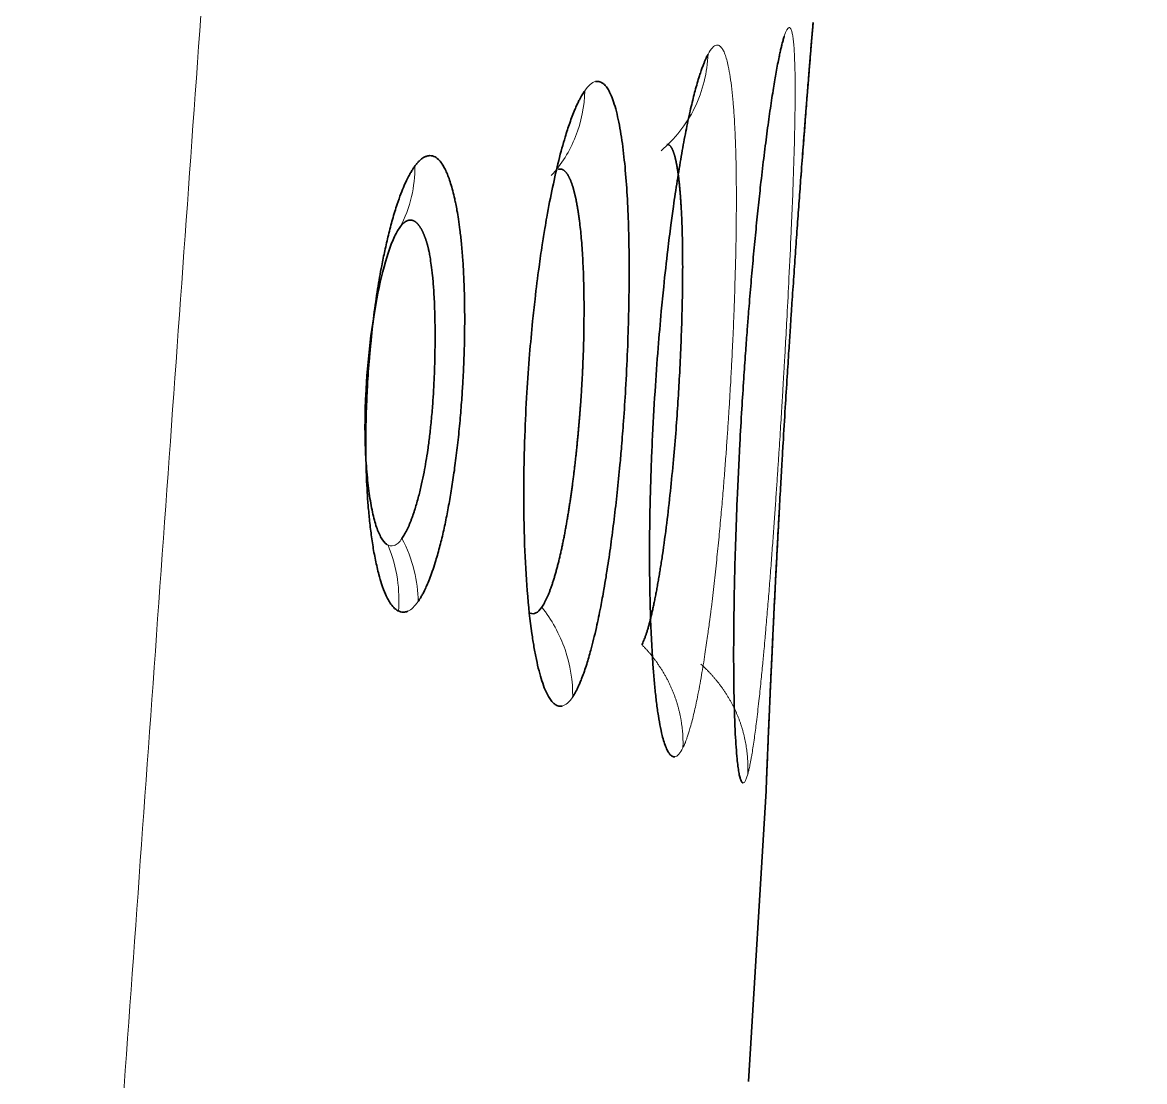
# Model space of a CAD drawing. Header units: inches. Extents: x -1096 to 3103, y -191 to 3207.
# Drawn here: x -28.622 to -24.657, y 1553.91 to 1557.653 of the extents above; entities that cross this region are included whole.
import ezdxf

# ---------------------------------------------------------------- set-up
doc = ezdxf.new("R2010")
doc.units = ezdxf.units.IN

msp = doc.modelspace()

# ---------------------------------------------------------------- linework, layer by layer
at = {"lineweight": 35}
for p, q in [((-25.828, 1557.6531), (-25.8304, 1557.6237)), ((-26.0567, 1553.9101), (-25.9939, 1554.9371))]:
    msp.add_line(p, q, dxfattribs=at)
at = {"lineweight": 13}
for points, knots in [([(-24.657, 1604.0575), (-24.6612, 1604.0019), (-24.6697, 1603.8898), (-24.6825, 1603.7202), (-24.6954, 1603.5479), (-24.7085, 1603.373), (-24.7217, 1603.1954), (-24.7351, 1603.0151), (-24.7487, 1602.8322), (-24.7624, 1602.6465), (-24.7762, 1602.4583), (-24.8033, 1602.0882), (-24.8495, 1601.4522), (-24.9046, 1600.6884), (-24.9558, 1599.9769), (-24.9972, 1599.4027), (-25.0386, 1598.8284), (-25.08, 1598.2541), (-25.1215, 1597.6798), (-25.2023, 1596.5586), (-25.3127, 1595.03), (-25.4425, 1593.2333), (-25.5422, 1591.8545), (-25.6116, 1590.8938), (-25.6605, 1590.2177), (-25.6991, 1589.6825), (-25.7378, 1589.1445), (-25.7775, 1588.5933), (-25.8181, 1588.029), (-25.8596, 1587.4515), (-25.9021, 1586.8608), (-25.9455, 1586.257), (-25.9898, 1585.64), (-26.035, 1585.0098), (-26.0812, 1584.3665), (-26.1283, 1583.71), (-26.1763, 1583.0403), (-26.2252, 1582.3575), (-26.2751, 1581.6615), (-26.3258, 1580.9523), (-26.3776, 1580.23), (-26.4302, 1579.4945), (-26.4838, 1578.7459), (-26.5383, 1577.9841), (-26.5937, 1577.2091), (-26.7064, 1575.6334), (-26.878, 1573.2344), (-27.1101, 1569.9896), (-27.348, 1566.6641), (-27.5918, 1563.2577), (-27.8414, 1559.7706), (-28.0968, 1556.2027), (-28.3581, 1552.554), (-28.6288, 1548.7766), (-28.9068, 1544.8982), (-29.1902, 1540.9465), (-29.4735, 1536.9971), (-29.7568, 1533.05), (-30.0401, 1529.1052), (-30.3233, 1525.1627), (-30.6065, 1521.2225), (-30.8896, 1517.2847), (-31.1726, 1513.3491), (-31.4555, 1509.4158), (-31.7384, 1505.4849), (-32.0211, 1501.5563), (-32.3037, 1497.6299), (-32.4922, 1495.0131), (-32.5863, 1493.7051)], [0, 0, 0, 0, 0.001515, 0.003053, 0.004616, 0.006203, 0.007814, 0.009449, 0.011108, 0.012791, 0.014499, 0.01623, 0.022857, 0.031796, 0.037001, 0.042205, 0.047411, 0.052616, 0.057822, 0.063029, 0.083104, 0.099391, 0.111888, 0.120596, 0.125515, 0.130273, 0.135149, 0.140145, 0.14526, 0.150494, 0.155847, 0.16132, 0.166912, 0.172623, 0.178453, 0.184403, 0.190472, 0.19666, 0.202967, 0.209394, 0.21594, 0.222605, 0.229389, 0.236293, 0.243316, 0.250458, 0.27913, 0.308534, 0.338669, 0.369537, 0.401135, 0.433466, 0.466528, 0.500322, 0.536151, 0.571959, 0.607745, 0.64351, 0.679254, 0.714977, 0.750679, 0.78636, 0.822019, 0.857658, 0.893275, 0.928871, 0.964446, 1, 1, 1, 1]), ([(-26.0589, 1554.9962), (-26.0585, 1554.9976), (-26.0577, 1555.0007), (-26.0563, 1555.0061), (-26.0548, 1555.0127), (-26.053, 1555.0206), (-26.051, 1555.0301), (-26.0488, 1555.0413), (-26.0463, 1555.0546), (-26.042, 1555.0803), (-26.0359, 1555.1205), (-26.0278, 1555.1825), (-26.02, 1555.2499), (-26.0126, 1555.3198), (-26.0065, 1555.3822), (-26.0017, 1555.4342), (-25.9981, 1555.4737), (-25.9959, 1555.4992), (-25.9928, 1555.5353), (-25.9884, 1555.587), (-25.9825, 1555.6603), (-25.9769, 1555.7326), (-25.9716, 1555.8031), (-25.9666, 1555.8713), (-25.962, 1555.9367), (-25.9576, 1555.9992), (-25.9537, 1556.0583), (-25.95, 1556.1139), (-25.9466, 1556.1659), (-25.9435, 1556.2141), (-25.9408, 1556.2585), (-25.9383, 1556.2989), (-25.9361, 1556.3353), (-25.9342, 1556.3677), (-25.9325, 1556.3961), (-25.9311, 1556.4206), (-25.9288, 1556.4588), (-25.9252, 1556.5236), (-25.9195, 1556.627), (-25.9125, 1556.762), (-25.9062, 1556.8956), (-25.9011, 1557.0164), (-25.8974, 1557.1163), (-25.8945, 1557.2114), (-25.8926, 1557.291), (-25.8917, 1557.3572), (-25.8913, 1557.4122), (-25.8917, 1557.4637), (-25.8927, 1557.5105), (-25.8944, 1557.5479), (-25.8964, 1557.5767), (-25.8988, 1557.598), (-25.9015, 1557.6138), (-25.9043, 1557.6243), (-25.9069, 1557.6304), (-25.9093, 1557.6335), (-25.9112, 1557.6348), (-25.9124, 1557.6349), (-25.9129, 1557.635)], [0, 0, 0, 0, 0.004872, 0.010579, 0.017122, 0.024499, 0.03271, 0.041755, 0.051631, 0.062336, 0.094597, 0.12323, 0.155284, 0.182579, 0.205128, 0.222917, 0.235918, 0.244119, 0.247515, 0.270238, 0.291929, 0.312578, 0.332172, 0.350704, 0.368185, 0.384628, 0.400043, 0.414437, 0.42781, 0.440165, 0.451502, 0.461823, 0.471127, 0.479417, 0.486691, 0.492953, 0.4982, 0.516118, 0.543024, 0.578966, 0.624011, 0.654396, 0.685503, 0.717305, 0.749775, 0.772781, 0.796809, 0.821872, 0.847992, 0.875186, 0.895515, 0.916054, 0.936799, 0.954886, 0.970252, 0.982896, 0.992814, 1, 1, 1, 1]), ([(-26.2879, 1555.0897), (-26.2871, 1555.0913), (-26.2854, 1555.095), (-26.2826, 1555.1013), (-26.2793, 1555.1092), (-26.2756, 1555.1189), (-26.2715, 1555.1307), (-26.2669, 1555.1449), (-26.2592, 1555.1708), (-26.249, 1555.2103), (-26.2357, 1555.2722), (-26.2229, 1555.3414), (-26.211, 1555.4149), (-26.2017, 1555.4786), (-26.1949, 1555.5289), (-26.1904, 1555.5634), (-26.1849, 1555.6079), (-26.1778, 1555.6681), (-26.1688, 1555.7513), (-26.1606, 1555.8328), (-26.1533, 1555.9116), (-26.1468, 1555.9871), (-26.141, 1556.0588), (-26.1358, 1556.1262), (-26.1314, 1556.189), (-26.1275, 1556.2471), (-26.1241, 1556.3002), (-26.1212, 1556.3482), (-26.1188, 1556.3911), (-26.1167, 1556.4289), (-26.1145, 1556.4728), (-26.1114, 1556.5362), (-26.1073, 1556.6322), (-26.1029, 1556.7605), (-26.1001, 1556.8876), (-26.099, 1557.0017), (-26.0992, 1557.0949), (-26.1007, 1557.1839), (-26.1033, 1557.2584), (-26.1067, 1557.3202), (-26.1104, 1557.3713), (-26.1151, 1557.4189), (-26.1208, 1557.4619), (-26.1269, 1557.4962), (-26.1332, 1557.5223), (-26.1394, 1557.5416), (-26.1458, 1557.5556), (-26.152, 1557.5648), (-26.1576, 1557.5699), (-26.1623, 1557.5723), (-26.1661, 1557.5731), (-26.1683, 1557.573), (-26.1693, 1557.573)], [0, 0, 0, 0, 0.005677, 0.012431, 0.020264, 0.029172, 0.039157, 0.050215, 0.062343, 0.094666, 0.123243, 0.158827, 0.188477, 0.212202, 0.229972, 0.241753, 0.247536, 0.274585, 0.300234, 0.324459, 0.347244, 0.368595, 0.388537, 0.407085, 0.424248, 0.440028, 0.454426, 0.467443, 0.479082, 0.489344, 0.498229, 0.51496, 0.541471, 0.577807, 0.624039, 0.654254, 0.685303, 0.717162, 0.749801, 0.772926, 0.797012, 0.822074, 0.848133, 0.875207, 0.895532, 0.916068, 0.936809, 0.954801, 0.970119, 0.982761, 0.992723, 1, 1, 1, 1]), ([(-26.1992, 1557.5412), (-26.2015, 1557.4769), (-26.2333, 1557.3457), (-26.3171, 1557.2402), (-26.3653, 1557.1995)], [0, 0, 0, 0, 0.504102, 1, 1, 1, 1]), ([(-26.6348, 1557.4116), (-26.636, 1557.357), (-26.6576, 1557.2461), (-26.7174, 1557.1512), (-26.7533, 1557.1116)], [0, 0, 0, 0, 0.501379, 1, 1, 1, 1]), ([(-27.2352, 1557.145), (-27.2349, 1557.1091), (-27.243, 1557.0332), (-27.2699, 1556.9625), (-27.2883, 1556.9286)], [0, 0, 0, 0, 0.475307, 1, 1, 1, 1]), ([(-27.2807, 1555.8296), (-27.2899, 1555.8161), (-27.2993, 1555.8078), (-27.3176, 1555.8011), (-27.3266, 1555.8027), (-27.3353, 1555.8092)], [0, 0, 0, 0, 0.5, 0.5, 1, 1, 1, 1]), ([(-27.2237, 1555.6064), (-27.224, 1555.6424), (-27.2334, 1555.7194), (-27.2617, 1555.7934), (-27.2807, 1555.8296)], [0, 0, 0, 0, 0.477106, 1, 1, 1, 1]), ([(-27.2932, 1555.5729), (-27.2902, 1555.6102), (-27.2926, 1555.6905), (-27.3141, 1555.7677), (-27.33, 1555.8056)], [0, 0, 0, 0, 0.47368, 1, 1, 1, 1]), ([(-26.6775, 1555.2698), (-26.6766, 1555.3249), (-26.6855, 1555.3823), (-26.7231, 1555.4912), (-26.7517, 1555.5426), (-26.787, 1555.5868)], [0, 0, 0, 0, 0.5, 0.5, 1, 1, 1, 1]), ([(-26.2879, 1555.0897), (-26.2878, 1555.0934), (-26.2876, 1555.1008), (-26.2876, 1555.112), (-26.2879, 1555.1232), (-26.2885, 1555.1345), (-26.2893, 1555.1458), (-26.2904, 1555.1572), (-26.2917, 1555.1685), (-26.2934, 1555.1798), (-26.2952, 1555.1912), (-26.2974, 1555.2025), (-26.2999, 1555.2138), (-26.3026, 1555.2251), (-26.3055, 1555.2363), (-26.3088, 1555.2474), (-26.3123, 1555.2585), (-26.3161, 1555.2695), (-26.3201, 1555.2805), (-26.3245, 1555.2913), (-26.3291, 1555.302), (-26.3339, 1555.3127), (-26.339, 1555.3232), (-26.3444, 1555.3336), (-26.35, 1555.3438), (-26.3558, 1555.3539), (-26.3618, 1555.3639), (-26.3681, 1555.3737), (-26.3746, 1555.3834), (-26.3812, 1555.3929), (-26.3881, 1555.4022), (-26.3952, 1555.4113), (-26.4024, 1555.4203), (-26.4098, 1555.429), (-26.4174, 1555.4376), (-26.4252, 1555.4459), (-26.4305, 1555.4513), (-26.4331, 1555.454)], [0, 0, 0, 0, 0.027905, 0.055941, 0.084098, 0.112368, 0.14074, 0.169207, 0.197757, 0.226383, 0.255076, 0.283826, 0.312624, 0.341464, 0.370336, 0.399232, 0.428147, 0.457072, 0.486003, 0.514932, 0.543857, 0.57277, 0.601666, 0.630538, 0.659379, 0.688181, 0.716937, 0.745638, 0.774275, 0.80284, 0.831323, 0.859716, 0.88801, 0.916194, 0.94426, 0.972198, 1, 1, 1, 1]), ([(-26.0589, 1554.9962), (-26.0587, 1554.9997), (-26.0584, 1555.0067), (-26.0583, 1555.0173), (-26.0584, 1555.028), (-26.0587, 1555.0386), (-26.0593, 1555.0493), (-26.0601, 1555.0601), (-26.0612, 1555.0708), (-26.0625, 1555.0816), (-26.064, 1555.0924), (-26.0658, 1555.1031), (-26.0678, 1555.1139), (-26.0701, 1555.1246), (-26.0726, 1555.1353), (-26.0754, 1555.146), (-26.0784, 1555.1566), (-26.0816, 1555.1671), (-26.0851, 1555.1776), (-26.0888, 1555.188), (-26.0928, 1555.1983), (-26.097, 1555.2086), (-26.1015, 1555.2187), (-26.1062, 1555.2287), (-26.1111, 1555.2387), (-26.1163, 1555.2485), (-26.1217, 1555.2582), (-26.1273, 1555.2677), (-26.1331, 1555.2771), (-26.1391, 1555.2864), (-26.1452, 1555.2956), (-26.1516, 1555.3046), (-26.1582, 1555.3134), (-26.1649, 1555.3221), (-26.1718, 1555.3306), (-26.1789, 1555.3389), (-26.1861, 1555.3471), (-26.1935, 1555.3551), (-26.201, 1555.3629), (-26.2086, 1555.3704), (-26.2164, 1555.3778), (-26.2217, 1555.3826), (-26.2244, 1555.385)], [0, 0, 0, 0, 0.024309, 0.048737, 0.073277, 0.097921, 0.122662, 0.147492, 0.172405, 0.197393, 0.222448, 0.247563, 0.272731, 0.297944, 0.323197, 0.348483, 0.373794, 0.399127, 0.424474, 0.449831, 0.475193, 0.500556, 0.525915, 0.551268, 0.576611, 0.601938, 0.627244, 0.652524, 0.677773, 0.702983, 0.728149, 0.753263, 0.778319, 0.80331, 0.828228, 0.853067, 0.877817, 0.902473, 0.927027, 0.951471, 0.975797, 1, 1, 1, 1])]:
    msp.add_open_spline(points, degree=3, knots=knots, dxfattribs=at)
at = {"lineweight": 35}
for points, knots in [([(-25.8712, 1557.1064), (-25.8709, 1557.1097), (-25.8682, 1557.1466), (-25.863, 1557.2152), (-25.8567, 1557.2966), (-25.8514, 1557.3644), (-25.8469, 1557.421), (-25.8427, 1557.4739), (-25.8388, 1557.5223), (-25.8357, 1557.561), (-25.8332, 1557.5909), (-25.8314, 1557.6131), (-25.83, 1557.6297), (-25.8291, 1557.6409), (-25.8285, 1557.6476), (-25.8282, 1557.6511), (-25.8281, 1557.6526), (-25.8281, 1557.653), (-25.828, 1557.6531)], [0, 0, 0, 0, 0.009648, 0.109729, 0.211715, 0.284115, 0.359772, 0.438728, 0.521049, 0.606793, 0.670847, 0.735553, 0.800894, 0.857989, 0.906456, 0.946289, 0.977476, 1, 1, 1, 1]), ([(-25.8304, 1557.6237), (-25.8306, 1557.6221), (-25.8308, 1557.6186), (-25.8314, 1557.6124), (-25.832, 1557.6046), (-25.8328, 1557.5949), (-25.8338, 1557.5829), (-25.835, 1557.5683), (-25.8372, 1557.5417), (-25.8406, 1557.5008), (-25.8455, 1557.4395), (-25.851, 1557.3699), (-25.8573, 1557.2899), (-25.8641, 1557.2019), (-25.8708, 1557.1124), (-25.8773, 1557.0237), (-25.8836, 1556.9375), (-25.8899, 1556.848), (-25.8963, 1556.7558), (-25.9014, 1556.6802), (-25.9057, 1556.617), (-25.9093, 1556.5612), (-25.9141, 1556.4875), (-25.92, 1556.3959), (-25.9268, 1556.2864), (-25.933, 1556.1838), (-25.9385, 1556.0898), (-25.9433, 1556.0052), (-25.9487, 1555.9079), (-25.9546, 1555.7992), (-25.9623, 1555.6508), (-25.9711, 1555.471), (-25.9779, 1555.3239), (-25.9821, 1555.2276), (-25.9846, 1555.1706), (-25.9869, 1555.1173), (-25.9889, 1555.0687), (-25.9905, 1555.0299), (-25.9917, 1554.9999), (-25.9926, 1554.9775), (-25.9933, 1554.9608), (-25.9937, 1554.9495), (-25.994, 1554.9428), (-25.9941, 1554.9392), (-25.9941, 1554.9376), (-25.9942, 1554.9372), (-25.9942, 1554.9371)], [0, 0, 0, 0, 0.005478, 0.012088, 0.019828, 0.028697, 0.038694, 0.049815, 0.062055, 0.094135, 0.122732, 0.153805, 0.184826, 0.215793, 0.246708, 0.271782, 0.296802, 0.321784, 0.346734, 0.371652, 0.381642, 0.396023, 0.414791, 0.437934, 0.465436, 0.497272, 0.515227, 0.536784, 0.561953, 0.590755, 0.623221, 0.684062, 0.749062, 0.772183, 0.796327, 0.821486, 0.847648, 0.874792, 0.895106, 0.915702, 0.936587, 0.954439, 0.969705, 0.982388, 0.992487, 1, 1, 1, 1]), ([(-25.93, 1557.6042), (-25.9305, 1557.6026), (-25.9316, 1557.599), (-25.9334, 1557.5927), (-25.9356, 1557.5849), (-25.9382, 1557.575), (-25.9411, 1557.563), (-25.9445, 1557.5483), (-25.9503, 1557.5217), (-25.9581, 1557.481), (-25.9685, 1557.42), (-25.979, 1557.351), (-25.9901, 1557.2717), (-26.0012, 1557.1845), (-26.0116, 1557.0961), (-26.0212, 1557.0085), (-26.0298, 1556.9234), (-26.0383, 1556.8351), (-26.0464, 1556.7442), (-26.0527, 1556.6695), (-26.0578, 1556.6069), (-26.062, 1556.5515), (-26.0674, 1556.4789), (-26.0736, 1556.3889), (-26.0803, 1556.2817), (-26.0885, 1556.1376), (-26.0982, 1555.9346), (-26.1044, 1555.7429), (-26.1075, 1555.5891), (-26.1087, 1555.4892), (-26.1089, 1555.393), (-26.1082, 1555.312), (-26.1069, 1555.2446), (-26.1052, 1555.189), (-26.1029, 1555.1372), (-26.1001, 1555.0904), (-26.097, 1555.0529), (-26.0937, 1555.0241), (-26.0905, 1555.0027), (-26.0871, 1554.9868), (-26.0838, 1554.9762), (-26.0809, 1554.9701), (-26.0784, 1554.9669), (-26.0764, 1554.9656), (-26.0752, 1554.9654), (-26.0747, 1554.9653)], [0, 0, 0, 0, 0.005489, 0.012106, 0.019849, 0.028718, 0.03871, 0.049822, 0.062049, 0.094134, 0.122722, 0.153793, 0.184814, 0.215782, 0.246701, 0.271782, 0.296807, 0.321791, 0.346741, 0.371656, 0.38183, 0.396322, 0.415129, 0.438238, 0.465633, 0.497291, 0.548689, 0.623092, 0.653058, 0.684038, 0.716037, 0.749085, 0.772414, 0.796664, 0.821824, 0.847885, 0.874825, 0.895221, 0.915812, 0.936601, 0.954502, 0.969791, 0.982471, 0.992541, 1, 1, 1, 1]), ([(-26.1992, 1557.5412), (-26.2, 1557.5396), (-26.2018, 1557.5361), (-26.2048, 1557.5299), (-26.2083, 1557.5222), (-26.2124, 1557.5126), (-26.2171, 1557.5008), (-26.2223, 1557.4867), (-26.231, 1557.4609), (-26.2426, 1557.4216), (-26.2574, 1557.3631), (-26.272, 1557.2971), (-26.2868, 1557.2215), (-26.3013, 1557.1385), (-26.313, 1557.0642), (-26.3227, 1556.9966), (-26.3316, 1556.931), (-26.3432, 1556.8373), (-26.3545, 1556.7352), (-26.3658, 1556.6192), (-26.3764, 1556.496), (-26.3874, 1556.3419), (-26.3951, 1556.2038), (-26.4001, 1556.0839), (-26.4034, 1555.9814), (-26.4058, 1555.86), (-26.4064, 1555.7074), (-26.4031, 1555.5341), (-26.3959, 1555.3997), (-26.3884, 1555.312), (-26.3829, 1555.2602), (-26.3765, 1555.2124), (-26.3693, 1555.1694), (-26.362, 1555.1352), (-26.3547, 1555.1089), (-26.3478, 1555.0896), (-26.3408, 1555.0754), (-26.3342, 1555.0662), (-26.3285, 1555.061), (-26.3237, 1555.0586), (-26.3198, 1555.0577), (-26.3175, 1555.0578), (-26.3165, 1555.0578)], [0, 0, 0, 0, 0.005516, 0.01215, 0.0199, 0.028767, 0.038748, 0.049839, 0.062036, 0.094143, 0.122701, 0.153762, 0.184779, 0.215748, 0.246673, 0.261603, 0.282411, 0.309111, 0.347406, 0.37165, 0.407578, 0.449462, 0.497236, 0.519574, 0.547992, 0.582517, 0.623199, 0.683878, 0.749073, 0.772572, 0.796908, 0.82207, 0.848049, 0.874824, 0.895222, 0.915813, 0.936602, 0.954405, 0.969645, 0.982324, 0.992443, 1, 1, 1, 1]), ([(-26.6348, 1557.4116), (-26.6359, 1557.41), (-26.6381, 1557.4067), (-26.6419, 1557.4008), (-26.6462, 1557.3935), (-26.6512, 1557.3845), (-26.6568, 1557.3736), (-26.6631, 1557.3605), (-26.6736, 1557.3367), (-26.6874, 1557.3008), (-26.7065, 1557.2417), (-26.7269, 1557.1671), (-26.7487, 1557.0722), (-26.7648, 1556.9891), (-26.7768, 1556.9197), (-26.7861, 1556.8614), (-26.7981, 1556.7789), (-26.8094, 1556.6883), (-26.8205, 1556.5852), (-26.8306, 1556.4751), (-26.8402, 1556.3394), (-26.846, 1556.22), (-26.8491, 1556.117), (-26.8506, 1556.0285), (-26.8505, 1555.9214), (-26.8474, 1555.7875), (-26.8388, 1555.6365), (-26.8262, 1555.5206), (-26.8143, 1555.4451), (-26.8059, 1555.4009), (-26.7965, 1555.3605), (-26.7862, 1555.3246), (-26.7758, 1555.2963), (-26.7658, 1555.2748), (-26.7562, 1555.2592), (-26.7468, 1555.2482), (-26.738, 1555.2414), (-26.7304, 1555.2379), (-26.724, 1555.2366), (-26.7188, 1555.2366), (-26.7157, 1555.2371), (-26.7144, 1555.2373)], [0, 0, 0, 0, 0.005554, 0.012212, 0.019972, 0.028835, 0.038798, 0.049857, 0.062009, 0.094144, 0.122654, 0.164029, 0.205336, 0.246577, 0.261309, 0.282117, 0.309016, 0.346447, 0.371562, 0.40803, 0.449921, 0.49717, 0.518469, 0.546547, 0.581427, 0.623161, 0.683442, 0.749063, 0.772788, 0.797238, 0.822404, 0.848274, 0.87483, 0.895236, 0.915826, 0.936607, 0.954255, 0.969416, 0.982094, 0.992289, 1, 1, 1, 1]), ([(-26.6775, 1555.2698), (-26.6765, 1555.2714), (-26.6743, 1555.2749), (-26.6707, 1555.281), (-26.6666, 1555.2884), (-26.6619, 1555.2975), (-26.6566, 1555.3085), (-26.6508, 1555.3216), (-26.6412, 1555.3455), (-26.6285, 1555.3817), (-26.6115, 1555.4404), (-26.5949, 1555.508), (-26.5796, 1555.5815), (-26.5684, 1555.6425), (-26.5608, 1555.6872), (-26.5525, 1555.7389), (-26.5427, 1555.8057), (-26.5309, 1555.8969), (-26.5201, 1555.9916), (-26.5115, 1556.0779), (-26.5041, 1556.1621), (-26.4971, 1556.2515), (-26.4898, 1556.3651), (-26.4836, 1556.4914), (-26.4778, 1556.6696), (-26.4773, 1556.8376), (-26.482, 1556.9908), (-26.4881, 1557.096), (-26.4957, 1557.177), (-26.5035, 1557.2373), (-26.5105, 1557.2809), (-26.5186, 1557.3211), (-26.5279, 1557.3571), (-26.5374, 1557.3855), (-26.5468, 1557.4069), (-26.5559, 1557.4224), (-26.5649, 1557.4334), (-26.5735, 1557.4401), (-26.581, 1557.4436), (-26.5874, 1557.4448), (-26.5925, 1557.4448), (-26.5955, 1557.4443), (-26.5968, 1557.4441)], [0, 0, 0, 0, 0.00574, 0.012539, 0.020395, 0.029309, 0.039278, 0.0503, 0.062374, 0.094808, 0.123301, 0.163195, 0.195598, 0.220506, 0.237864, 0.247638, 0.279014, 0.310359, 0.341623, 0.372778, 0.393309, 0.421103, 0.456142, 0.498405, 0.538106, 0.624054, 0.66412, 0.706058, 0.749801, 0.773059, 0.797214, 0.822278, 0.848274, 0.875218, 0.895535, 0.916069, 0.936814, 0.954645, 0.96988, 0.982521, 0.992562, 1, 1, 1, 1]), ([(-26.3452, 1557.2215), (-26.3447, 1557.2216), (-26.3436, 1557.2218), (-26.342, 1557.2218), (-26.3405, 1557.2216), (-26.3389, 1557.2211), (-26.3374, 1557.2204), (-26.336, 1557.2195), (-26.3345, 1557.2184), (-26.3331, 1557.217), (-26.3317, 1557.2154), (-26.3303, 1557.2136), (-26.329, 1557.2116), (-26.3277, 1557.2094), (-26.3264, 1557.207), (-26.3251, 1557.2044), (-26.3239, 1557.2016), (-26.3227, 1557.1986), (-26.3215, 1557.1955), (-26.3203, 1557.1922), (-26.3192, 1557.1887), (-26.318, 1557.185), (-26.317, 1557.1812), (-26.3159, 1557.1772), (-26.3149, 1557.173), (-26.3138, 1557.1687), (-26.3128, 1557.1643), (-26.3119, 1557.1597), (-26.3109, 1557.1549), (-26.31, 1557.15), (-26.3091, 1557.145), (-26.3082, 1557.1399), (-26.3074, 1557.1346), (-26.3065, 1557.1292), (-26.3057, 1557.1236), (-26.3049, 1557.118), (-26.3042, 1557.1122), (-26.3034, 1557.1064), (-26.3027, 1557.1004), (-26.302, 1557.0943), (-26.3013, 1557.0881), (-26.3007, 1557.0818), (-26.3, 1557.0754), (-26.2994, 1557.069), (-26.2988, 1557.0624), (-26.2982, 1557.0558), (-26.2977, 1557.049), (-26.2971, 1557.0422), (-26.2966, 1557.0354), (-26.2961, 1557.0284), (-26.2956, 1557.0215), (-26.2951, 1557.0144), (-26.2947, 1557.0073), (-26.2943, 1557.0001), (-26.2929, 1556.9766), (-26.2909, 1556.9335), (-26.2893, 1556.8655), (-26.2887, 1556.7889), (-26.2894, 1556.7038), (-26.2915, 1556.6106), (-26.2949, 1556.5099), (-26.2996, 1556.4097), (-26.3054, 1556.3102), (-26.3125, 1556.211), (-26.3214, 1556.1045), (-26.3323, 1555.993), (-26.3453, 1555.8793), (-26.3562, 1555.7993), (-26.3636, 1555.7499), (-26.367, 1555.7282), (-26.3704, 1555.7072), (-26.3738, 1555.6868), (-26.3773, 1555.6671), (-26.3807, 1555.6481), (-26.3842, 1555.6297), (-26.3877, 1555.612), (-26.3912, 1555.5951), (-26.3947, 1555.5788), (-26.3982, 1555.5634), (-26.4017, 1555.5486), (-26.4052, 1555.5347), (-26.4087, 1555.5216), (-26.4122, 1555.5093), (-26.4158, 1555.4978), (-26.4193, 1555.4872), (-26.4228, 1555.4775), (-26.4262, 1555.4687), (-26.4297, 1555.4608), (-26.432, 1555.4563), (-26.4331, 1555.454)], [0, 0, 0, 0, 0.005645, 0.011258, 0.016839, 0.022387, 0.027904, 0.033389, 0.038844, 0.044268, 0.049661, 0.055023, 0.060356, 0.065659, 0.070932, 0.076175, 0.081388, 0.086572, 0.091726, 0.09685, 0.101945, 0.10701, 0.112045, 0.11705, 0.122026, 0.126972, 0.131888, 0.136774, 0.141631, 0.146459, 0.151256, 0.156025, 0.160764, 0.165474, 0.170154, 0.174805, 0.179427, 0.18402, 0.188585, 0.19312, 0.197627, 0.202105, 0.206555, 0.210977, 0.21537, 0.219735, 0.224072, 0.228381, 0.232662, 0.236915, 0.241139, 0.245336, 0.249505, 0.253646, 0.257758, 0.289699, 0.323212, 0.358274, 0.394852, 0.432909, 0.472422, 0.513416, 0.547827, 0.585533, 0.626524, 0.67085, 0.718576, 0.769541, 0.780461, 0.791381, 0.802299, 0.813213, 0.824125, 0.835038, 0.845953, 0.856873, 0.8678, 0.878734, 0.889679, 0.900636, 0.911606, 0.922593, 0.933597, 0.944622, 0.955665, 0.966726, 0.977802, 0.988894, 1, 1, 1, 1]), ([(-27.1986, 1557.1788), (-27.1997, 1557.1783), (-27.2018, 1557.1772), (-27.2049, 1557.1754), (-27.208, 1557.1733), (-27.2112, 1557.171), (-27.2142, 1557.1685), (-27.2173, 1557.1657), (-27.2204, 1557.1628), (-27.2234, 1557.1596), (-27.2264, 1557.1562), (-27.2294, 1557.1527), (-27.2323, 1557.149), (-27.2343, 1557.1463), (-27.2352, 1557.145)], [0, 0, 0, 0, 0.087726, 0.174597, 0.26064, 0.345882, 0.430348, 0.514063, 0.597044, 0.679271, 0.760709, 0.841329, 0.921101, 1, 1, 1, 1]), ([(-27.2237, 1555.6064), (-27.2223, 1555.6085), (-27.2192, 1555.6132), (-27.2139, 1555.6216), (-27.2077, 1555.6325), (-27.2004, 1555.6465), (-27.1923, 1555.6641), (-27.1832, 1555.6861), (-27.1733, 1555.713), (-27.1614, 1555.7493), (-27.1483, 1555.7954), (-27.1348, 1555.8507), (-27.1226, 1555.908), (-27.1116, 1555.967), (-27.1014, 1556.0292), (-27.0919, 1556.0964), (-27.083, 1556.1692), (-27.0755, 1556.2443), (-27.0697, 1556.3161), (-27.0656, 1556.3792), (-27.0629, 1556.432), (-27.0613, 1556.4742), (-27.0604, 1556.506), (-27.0599, 1556.5276), (-27.0596, 1556.5459), (-27.0593, 1556.5646), (-27.0591, 1556.5873), (-27.0591, 1556.6106), (-27.0592, 1556.6346), (-27.0594, 1556.6592), (-27.0599, 1556.6844), (-27.0606, 1556.71), (-27.0615, 1556.7361), (-27.0627, 1556.7624), (-27.0641, 1556.789), (-27.0666, 1556.8265), (-27.0703, 1556.8709), (-27.0756, 1556.9181), (-27.0809, 1556.9565), (-27.0859, 1556.987), (-27.0903, 1557.0104), (-27.0953, 1557.034), (-27.1012, 1557.0584), (-27.1086, 1557.0842), (-27.1162, 1557.1067), (-27.1241, 1557.1259), (-27.1321, 1557.1421), (-27.1413, 1557.1571), (-27.1531, 1557.1711), (-27.1656, 1557.1794), (-27.177, 1557.1824), (-27.1854, 1557.1824), (-27.1924, 1557.1811), (-27.1967, 1557.1795), (-27.1986, 1557.1788)], [0, 0, 0, 0, 0.008312, 0.018718, 0.031215, 0.045793, 0.062447, 0.081166, 0.101965, 0.12488, 0.158032, 0.189933, 0.220552, 0.249847, 0.279081, 0.309902, 0.342245, 0.37604, 0.40723, 0.433936, 0.456243, 0.474204, 0.487831, 0.49712, 0.502069, 0.511588, 0.521488, 0.53177, 0.542435, 0.553485, 0.564918, 0.576737, 0.588939, 0.601522, 0.614485, 0.627837, 0.657455, 0.683638, 0.706353, 0.725554, 0.7412, 0.75326, 0.775273, 0.796753, 0.817681, 0.838042, 0.857822, 0.877012, 0.903556, 0.937505, 0.957454, 0.974506, 0.988684, 1, 1, 1, 1]), ([(-27.2352, 1557.145), (-27.2367, 1557.1429), (-27.2401, 1557.138), (-27.2461, 1557.1289), (-27.2537, 1557.1161), (-27.2627, 1557.0988), (-27.2732, 1557.0761), (-27.2851, 1557.0468), (-27.2991, 1557.0076), (-27.3139, 1556.959), (-27.3285, 1556.9036), (-27.3411, 1556.8485), (-27.354, 1556.7854), (-27.3672, 1556.7099), (-27.3805, 1556.6175), (-27.3898, 1556.5351), (-27.3973, 1556.4518), (-27.4021, 1556.3838), (-27.4054, 1556.3163), (-27.4071, 1556.2668), (-27.4081, 1556.2239), (-27.4086, 1556.1772), (-27.4084, 1556.1175), (-27.4062, 1556.0359), (-27.4015, 1555.9576), (-27.3951, 1555.8887), (-27.3883, 1555.8332), (-27.3796, 1555.7779), (-27.3706, 1555.7345), (-27.3615, 1555.6979), (-27.3517, 1555.6646), (-27.3376, 1555.6277), (-27.322, 1555.5995), (-27.306, 1555.5807), (-27.2929, 1555.5721), (-27.2814, 1555.5691), (-27.2727, 1555.569), (-27.2656, 1555.5703), (-27.2614, 1555.5719), (-27.2596, 1555.5726)], [0, 0, 0, 0, 0.00838, 0.019828, 0.034311, 0.051779, 0.07223, 0.095696, 0.122213, 0.156817, 0.188919, 0.218495, 0.245511, 0.285003, 0.326851, 0.370915, 0.392493, 0.433838, 0.457227, 0.478268, 0.49699, 0.512576, 0.538783, 0.575717, 0.623427, 0.651319, 0.681697, 0.714579, 0.749997, 0.768411, 0.795415, 0.831012, 0.875167, 0.903589, 0.936491, 0.95725, 0.97475, 0.989001, 1, 1, 1, 1]), ([(-26.7285, 1557.1337), (-26.7278, 1557.134), (-26.7263, 1557.1344), (-26.7242, 1557.1348), (-26.722, 1557.1349), (-26.7199, 1557.1348), (-26.7179, 1557.1345), (-26.7158, 1557.134), (-26.7138, 1557.1333), (-26.7119, 1557.1323), (-26.7099, 1557.1312), (-26.708, 1557.1299), (-26.7061, 1557.1283), (-26.7043, 1557.1266), (-26.7024, 1557.1247), (-26.7007, 1557.1227), (-26.6989, 1557.1204), (-26.6972, 1557.118), (-26.6955, 1557.1155), (-26.6938, 1557.1127), (-26.6922, 1557.1099), (-26.6906, 1557.1069), (-26.689, 1557.1037), (-26.6875, 1557.1004), (-26.686, 1557.097), (-26.6845, 1557.0934), (-26.683, 1557.0897), (-26.6816, 1557.0859), (-26.6802, 1557.082), (-26.6789, 1557.0779), (-26.6775, 1557.0738), (-26.6762, 1557.0695), (-26.675, 1557.0652), (-26.6737, 1557.0607), (-26.6725, 1557.0561), (-26.6713, 1557.0515), (-26.6702, 1557.0468), (-26.669, 1557.042), (-26.6679, 1557.0371), (-26.6668, 1557.0321), (-26.6658, 1557.0271), (-26.6647, 1557.022), (-26.6637, 1557.0168), (-26.6628, 1557.0116), (-26.6618, 1557.0063), (-26.6609, 1557.001), (-26.66, 1556.9956), (-26.6591, 1556.9902), (-26.6582, 1556.9847), (-26.6574, 1556.9792), (-26.6566, 1556.9737), (-26.6558, 1556.9681), (-26.655, 1556.9625), (-26.6543, 1556.9569), (-26.6513, 1556.9343), (-26.6467, 1556.891), (-26.6417, 1556.8206), (-26.6385, 1556.7409), (-26.6371, 1556.6525), (-26.6378, 1556.5561), (-26.6398, 1556.4859), (-26.6414, 1556.4462), (-26.6418, 1556.4385), (-26.6421, 1556.4305), (-26.6425, 1556.4222), (-26.6429, 1556.4136), (-26.6434, 1556.4047), (-26.6439, 1556.3954), (-26.6444, 1556.3859), (-26.645, 1556.376), (-26.6456, 1556.3658), (-26.6462, 1556.3553), (-26.6469, 1556.3445), (-26.6476, 1556.3334), (-26.6484, 1556.322), (-26.6492, 1556.3103), (-26.6501, 1556.2983), (-26.651, 1556.286), (-26.652, 1556.2734), (-26.653, 1556.2605), (-26.6541, 1556.2474), (-26.6552, 1556.2339), (-26.6564, 1556.2202), (-26.6577, 1556.2063), (-26.659, 1556.192), (-26.6604, 1556.1776), (-26.6618, 1556.1629), (-26.6634, 1556.1479), (-26.6649, 1556.1327), (-26.6666, 1556.1173), (-26.6683, 1556.1017), (-26.6702, 1556.086), (-26.6721, 1556.07), (-26.674, 1556.0539), (-26.6761, 1556.0376), (-26.6782, 1556.0211), (-26.6804, 1556.0046), (-26.6827, 1555.988), (-26.6851, 1555.9713), (-26.6876, 1555.9546), (-26.6902, 1555.9378), (-26.6928, 1555.921), (-26.6955, 1555.9043), (-26.6984, 1555.8877), (-26.7013, 1555.8711), (-26.7043, 1555.8546), (-26.7074, 1555.8382), (-26.7106, 1555.822), (-26.7139, 1555.8061), (-26.7172, 1555.7903), (-26.7207, 1555.7748), (-26.7242, 1555.7595), (-26.7278, 1555.7446), (-26.7316, 1555.73), (-26.7353, 1555.7158), (-26.7392, 1555.7019), (-26.7432, 1555.6885), (-26.7472, 1555.6756), (-26.7514, 1555.6631), (-26.7556, 1555.6513), (-26.7598, 1555.6399), (-26.7642, 1555.6292), (-26.7686, 1555.6192), (-26.7731, 1555.6099), (-26.7777, 1555.6013), (-26.7823, 1555.5935), (-26.7854, 1555.5891), (-26.787, 1555.5868)], [0, 0, 0, 0, 0.005865, 0.011687, 0.017466, 0.023202, 0.028896, 0.034548, 0.040159, 0.045728, 0.051256, 0.056744, 0.062191, 0.067598, 0.072964, 0.078291, 0.083577, 0.088824, 0.09403, 0.099197, 0.104323, 0.109409, 0.114456, 0.119462, 0.124428, 0.129354, 0.13424, 0.139087, 0.143893, 0.14866, 0.153387, 0.158074, 0.162721, 0.167329, 0.171897, 0.176426, 0.180915, 0.185365, 0.189776, 0.194148, 0.198481, 0.202775, 0.20703, 0.211247, 0.215425, 0.219564, 0.223665, 0.227727, 0.231751, 0.235736, 0.239683, 0.243591, 0.247461, 0.251293, 0.255086, 0.293166, 0.332769, 0.373855, 0.41637, 0.460265, 0.505542, 0.508741, 0.512072, 0.515536, 0.519132, 0.522861, 0.526723, 0.530717, 0.534844, 0.539104, 0.543496, 0.548021, 0.552678, 0.557469, 0.562392, 0.567448, 0.572636, 0.577957, 0.583411, 0.588998, 0.594717, 0.600568, 0.606552, 0.612669, 0.618919, 0.625302, 0.631818, 0.638469, 0.645255, 0.652176, 0.659233, 0.666427, 0.673758, 0.681227, 0.688832, 0.696573, 0.70445, 0.71246, 0.720603, 0.728878, 0.737285, 0.745822, 0.754488, 0.763283, 0.772204, 0.781251, 0.790421, 0.799713, 0.809123, 0.818654, 0.828304, 0.838077, 0.847971, 0.857989, 0.868132, 0.8784, 0.888796, 0.899319, 0.909973, 0.920758, 0.931677, 0.942732, 0.953922, 0.965245, 0.9767, 0.988285, 1, 1, 1, 1]), ([(-27.2883, 1556.9286), (-27.2844, 1556.934), (-27.2805, 1556.9386), (-27.2727, 1556.9461), (-27.2688, 1556.9489), (-27.265, 1556.9508)], [0, 0, 0, 0, 0.5, 0.5, 1, 1, 1, 1]), ([(-27.265, 1556.9508), (-27.2642, 1556.9513), (-27.2626, 1556.9521), (-27.2602, 1556.953), (-27.2579, 1556.9538), (-27.2556, 1556.9543), (-27.2534, 1556.9546), (-27.2511, 1556.9547), (-27.249, 1556.9546), (-27.2469, 1556.9544), (-27.2448, 1556.954), (-27.2428, 1556.9534), (-27.2408, 1556.9527), (-27.2388, 1556.9518), (-27.2369, 1556.9508), (-27.2351, 1556.9497), (-27.2333, 1556.9484), (-27.2315, 1556.947), (-27.2298, 1556.9456), (-27.2281, 1556.944), (-27.2264, 1556.9423), (-27.2248, 1556.9406), (-27.2233, 1556.9388), (-27.2217, 1556.9369), (-27.2202, 1556.9349), (-27.2188, 1556.9329), (-27.2174, 1556.9308), (-27.216, 1556.9287), (-27.2147, 1556.9266), (-27.2134, 1556.9244), (-27.2121, 1556.9221), (-27.2109, 1556.9199), (-27.2097, 1556.9176), (-27.2086, 1556.9153), (-27.2074, 1556.913), (-27.2064, 1556.9107), (-27.2053, 1556.9084), (-27.2043, 1556.9061), (-27.2033, 1556.9038), (-27.2024, 1556.9015), (-27.2014, 1556.8992), (-27.2006, 1556.8969), (-27.1997, 1556.8946), (-27.1989, 1556.8924), (-27.1981, 1556.8902), (-27.1973, 1556.8881), (-27.1966, 1556.8859), (-27.1959, 1556.8838), (-27.1952, 1556.8818), (-27.1945, 1556.8797), (-27.1939, 1556.8778), (-27.1933, 1556.8759), (-27.1928, 1556.874), (-27.1922, 1556.8722), (-27.1917, 1556.8704), (-27.1912, 1556.8687), (-27.1907, 1556.867), (-27.1903, 1556.8654), (-27.1899, 1556.8639), (-27.1895, 1556.8624), (-27.1891, 1556.861), (-27.1888, 1556.8597), (-27.1885, 1556.8584), (-27.1882, 1556.8572), (-27.1879, 1556.8561), (-27.1876, 1556.8551), (-27.1874, 1556.8541), (-27.1864, 1556.8499), (-27.1844, 1556.8399), (-27.181, 1556.8212), (-27.1768, 1556.7937), (-27.1723, 1556.7559), (-27.168, 1556.7047), (-27.165, 1556.6436), (-27.1637, 1556.579), (-27.1637, 1556.5225), (-27.1644, 1556.4645), (-27.1665, 1556.3934), (-27.1709, 1556.3167), (-27.1769, 1556.2463), (-27.1828, 1556.1921), (-27.1891, 1556.1442), (-27.1957, 1556.1019), (-27.203, 1556.0616), (-27.2116, 1556.0202), (-27.2221, 1555.9763), (-27.2313, 1555.9441), (-27.2381, 1555.9228), (-27.2418, 1555.9118), (-27.2457, 1555.901), (-27.2496, 1555.8905), (-27.2537, 1555.8803), (-27.2579, 1555.8705), (-27.2623, 1555.8611), (-27.2667, 1555.8523), (-27.2713, 1555.844), (-27.276, 1555.8363), (-27.2791, 1555.8318), (-27.2807, 1555.8296)], [0, 0, 0, 0, 0.006402, 0.012718, 0.018948, 0.025094, 0.031155, 0.037133, 0.043028, 0.04884, 0.054569, 0.060216, 0.065781, 0.071264, 0.076665, 0.081984, 0.08722, 0.092375, 0.097449, 0.10244, 0.107349, 0.112176, 0.116921, 0.121583, 0.126163, 0.13066, 0.135075, 0.139407, 0.143656, 0.147821, 0.151904, 0.155903, 0.159818, 0.16365, 0.167397, 0.171061, 0.174641, 0.178137, 0.181548, 0.184875, 0.188117, 0.191275, 0.194348, 0.197337, 0.20024, 0.203059, 0.205792, 0.208441, 0.211005, 0.213483, 0.215876, 0.218184, 0.220407, 0.222544, 0.224596, 0.226563, 0.228444, 0.23024, 0.231951, 0.233576, 0.235115, 0.23657, 0.237938, 0.239222, 0.240419, 0.241532, 0.242559, 0.2435, 0.254774, 0.272666, 0.297131, 0.32809, 0.365456, 0.412583, 0.454131, 0.490059, 0.516928, 0.558931, 0.61621, 0.652384, 0.685699, 0.716076, 0.743451, 0.769233, 0.799226, 0.833359, 0.871554, 0.882023, 0.892722, 0.903654, 0.914822, 0.926232, 0.937891, 0.949803, 0.96197, 0.974391, 0.987067, 1, 1, 1, 1]), ([(-27.3353, 1555.8092), (-27.3417, 1555.814), (-27.3479, 1555.8215), (-27.3597, 1555.8418), (-27.3654, 1555.8546), (-27.3758, 1555.8852), (-27.3806, 1555.903), (-27.3892, 1555.9428), (-27.3969, 1555.9869), (-27.4026, 1556.0379), (-27.4071, 1556.0917), (-27.4088, 1556.12), (-27.411, 1556.1787), (-27.4115, 1556.2091), (-27.4111, 1556.271), (-27.4102, 1556.3025), (-27.4058, 1556.3974), (-27.4004, 1556.4612), (-27.3856, 1556.584), (-27.3763, 1556.643), (-27.3548, 1556.7501), (-27.3427, 1556.7982), (-27.3231, 1556.8577), (-27.3164, 1556.8755), (-27.306, 1556.8983), (-27.3025, 1556.9053), (-27.2955, 1556.918), (-27.2919, 1556.9236), (-27.2883, 1556.9286)], [0, 0, 0, 0, 0.0625, 0.0625, 0.125, 0.125, 0.1875, 0.1875, 0.25, 0.3125, 0.3125, 0.375, 0.375, 0.4375, 0.4375, 0.5, 0.5, 0.625, 0.625, 0.75, 0.75, 0.875, 0.875, 0.9375, 0.9375, 0.96875, 0.96875, 1, 1, 1, 1]), ([(-25.9929, 1554.9665), (-25.9929, 1554.9679), (-25.9928, 1554.971), (-25.9926, 1554.9763), (-25.9923, 1554.9827), (-25.992, 1554.9906), (-25.9916, 1555), (-25.9912, 1555.0113), (-25.9907, 1555.0246), (-25.9896, 1555.0501), (-25.988, 1555.0904), (-25.9854, 1555.1532), (-25.9824, 1555.2219), (-25.9793, 1555.2935), (-25.9764, 1555.3572), (-25.9739, 1555.4099), (-25.9721, 1555.4494), (-25.9709, 1555.4741), (-25.9694, 1555.5046), (-25.9674, 1555.5467), (-25.9644, 1555.6073), (-25.9613, 1555.6699), (-25.958, 1555.734), (-25.9545, 1555.7996), (-25.9509, 1555.8663), (-25.9484, 1555.9116), (-25.9472, 1555.9344), (-25.9472, 1555.9344)], [0, 0, 0, 0, 0.01302, 0.028297, 0.045831, 0.06562, 0.087662, 0.111956, 0.138495, 0.167276, 0.253763, 0.330685, 0.418179, 0.492414, 0.553422, 0.601162, 0.635558, 0.656579, 0.664212, 0.712333, 0.760436, 0.808503, 0.85651, 0.904429, 0.952241, 0.999967, 1, 1, 1, 1]), ([(-26.787, 1555.5868), (-26.7938, 1555.5765), (-26.8007, 1555.5696), (-26.8141, 1555.5626), (-26.8208, 1555.5626), (-26.8272, 1555.5659)], [0, 0, 0, 0, 0.5, 0.5, 1, 1, 1, 1])]:
    msp.add_open_spline(points, degree=3, knots=knots, dxfattribs=at)
at = {"lineweight": 13}
for points in [[(-25.9129, 1557.635), (-25.9178, 1557.6344), (-25.9235, 1557.6242), (-25.93, 1557.6042)], [(-26.1693, 1557.573), (-26.1786, 1557.5715), (-26.1886, 1557.5609), (-26.1992, 1557.5412)], [(-26.5968, 1557.4441), (-26.609, 1557.4411), (-26.6218, 1557.4303), (-26.6348, 1557.4116)], [(-27.3354, 1555.8091), (-27.3336, 1555.8077), (-27.3318, 1555.8065), (-27.33, 1555.8056)], [(-27.2596, 1555.5726), (-27.2477, 1555.578), (-27.2356, 1555.5892), (-27.2237, 1555.6064)], [(-26.7144, 1555.2373), (-26.7023, 1555.2402), (-26.6899, 1555.2511), (-26.6775, 1555.2698)], [(-26.3165, 1555.0578), (-26.3073, 1555.0593), (-26.2976, 1555.0699), (-26.2879, 1555.0897)], [(-26.0747, 1554.9653), (-26.0698, 1554.9659), (-26.0645, 1554.9762), (-26.0589, 1554.9962)]]:
    msp.add_open_spline(points, degree=3, dxfattribs=at)

doc.saveas('drawing.dxf')
